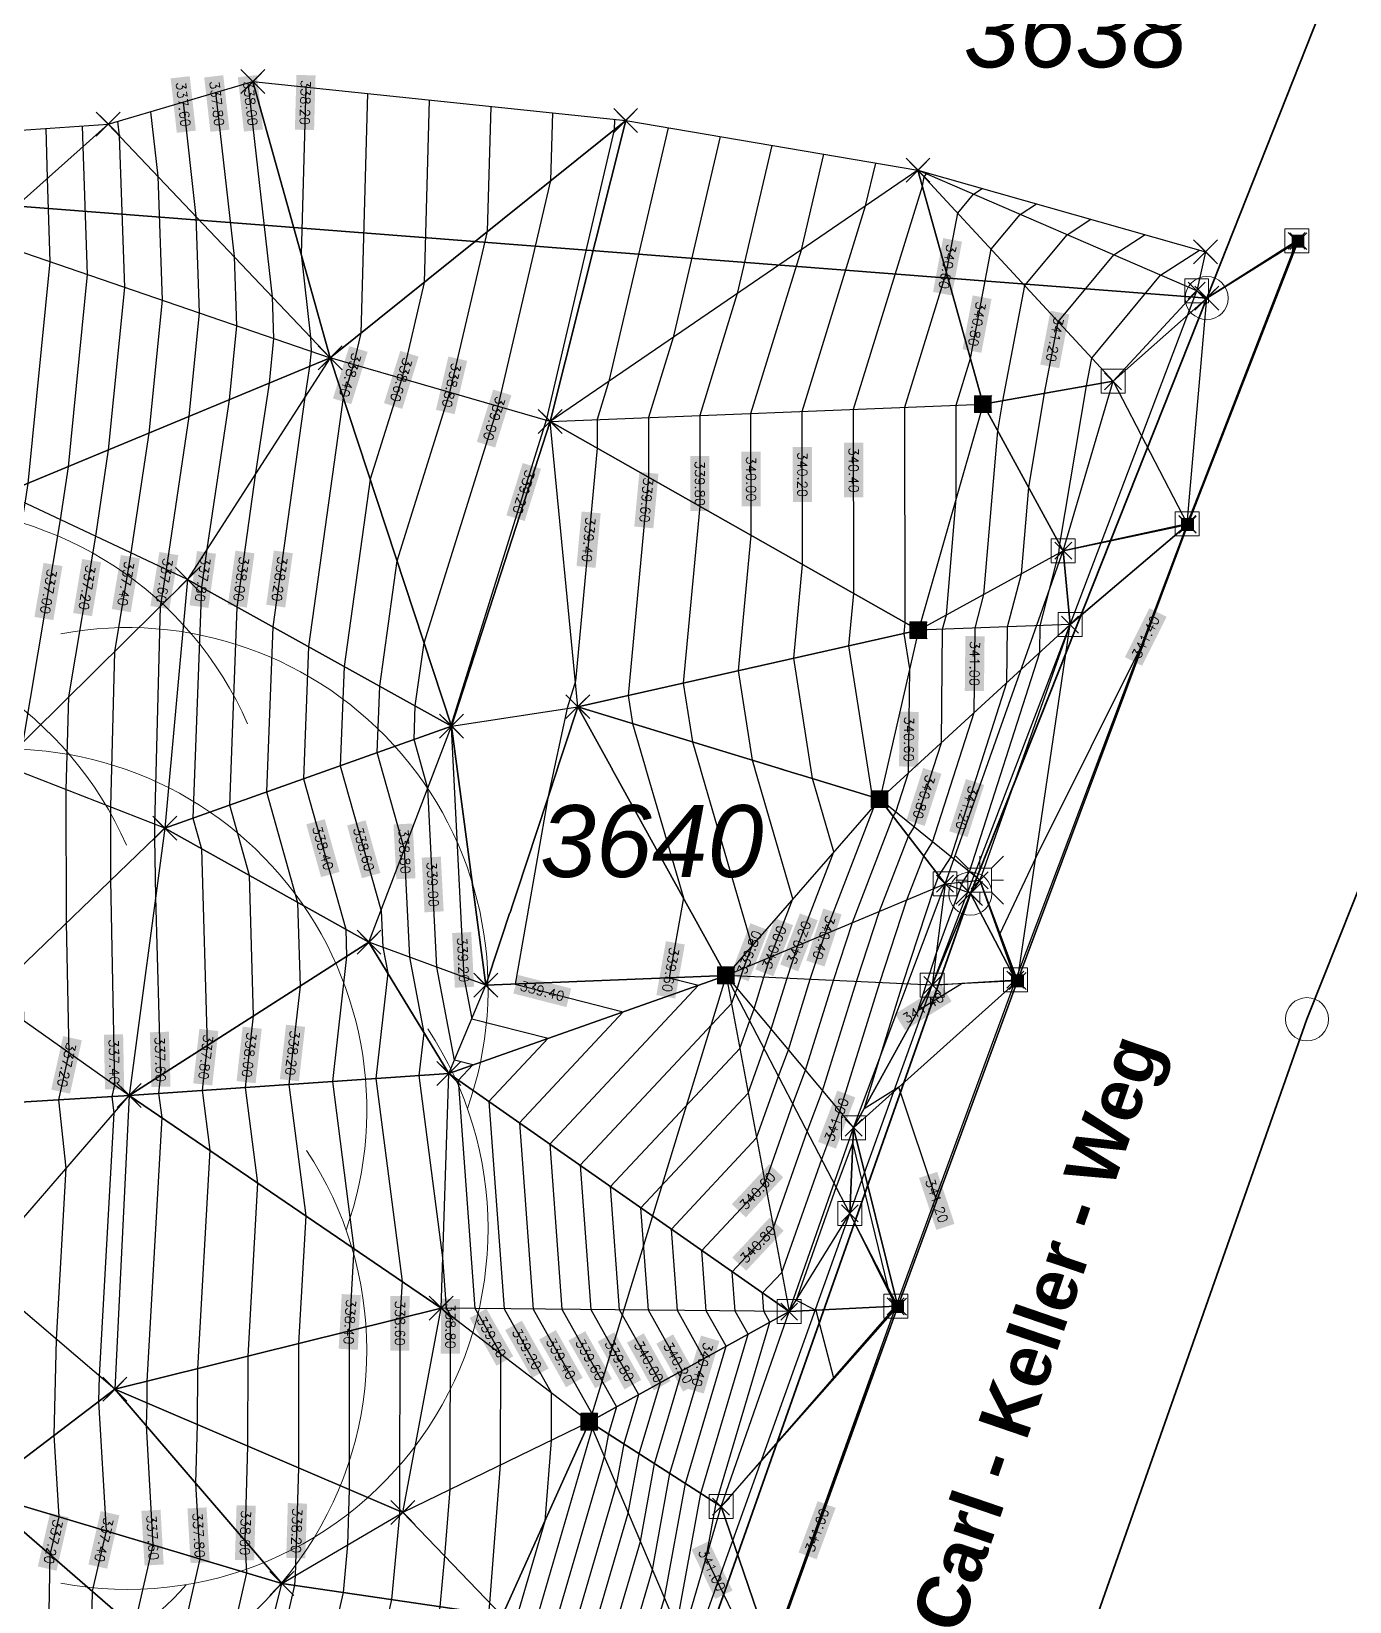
# Model space of a CAD drawing. Header units: metres. Extents: x -57 to 81, y -38 to 101.
# Drawn here: x 19.33 to 46.83, y 8.37 to 41.13 of the extents above; entities that cross this region are included whole.
import ezdxf
from ezdxf.enums import TextEntityAlignment as Align

# ---------------------------------------------------------------- set-up
doc = ezdxf.new("R2010")
doc.units = ezdxf.units.M
doc.linetypes.add('1600.2028', pattern=[0])
doc.linetypes.add('AUSGEZOGEN', pattern=[0])
doc.layers.get('0').update_dxf_attribs({"color": 1, "linetype": 'CONTINUOUS'})
for name, color, linetype in [('$BRUCH', 7, 'CONTINUOUS'), ('$P_INF_FL', 7, 'AUSGEZOGEN'), ('$P_INF_H', 7, 'AUSGEZOGEN'), ('$P_INF_NR', 7, 'AUSGEZOGEN'), ('$P_INF_X', 7, 'AUSGEZOGEN'), ('$PKT_0', 7, 'CONTINUOUS'), ('DGM', 7, 'CONTINUOUS'), ('DGM_HOEHEN', 34, 'CONTINUOUS'), ('DGM_HOEHEN_Haupt', 24, 'CONTINUOUS'), ('DGM_HOEHEN_TEXT', 7, 'CONTINUOUS')]:
    doc.layers.add(name, color=color, linetype=linetype)
for name, color, linetype, lineweight in [('aussparen', 1, 'CONTINUOUS', 18), ('Böschung OK', 7, 'CONTINUOUS', 18), ('Böschung UK', 7, 'CONTINUOUS', 18), ('Flurstücke_Grenzpunkte', 255, 'CONTINUOUS', 0), ('Geländepunkt', 7, 'CONTINUOUS', 18), ('Lagebezeichnungen', 255, 'CONTINUOUS', 0), ('Lampe', 7, 'CONTINUOUS', 18), ('Laubbaum 25m', 7, 'CONTINUOUS', 18), ('Stellkante OK', 7, 'CONTINUOUS', 18), ('Stellkante UK', 7, 'CONTINUOUS', 18)]:
    doc.layers.add(name, color=color, linetype=linetype, lineweight=lineweight)
doc.styles.add('Flurstücksnummer - K 10 700', font='Arial Italic.ttf')
doc.styles.add('Name - Bauwerken u. Einrichtungen - F 10', font='Arial Bold.ttf')
doc.styles.add('SIMPLEX', font='SIMPLEX')

# ---------------------------------------------------------------- blocks, each defined once
blk = doc.blocks.new('Grenzpunkt mit Abmarkung (Marke)')
at = {"color": 0, "lineweight": -2}
blk.add_circle((0, 0), 0.5, dxfattribs=at)
blk = doc.blocks.new('34')
at = {"color": 0, "lineweight": -2}
for p, q in [((-0.5, 0.5), (0.5, -0.5)), ((-0.5, -0.5), (0.5, 0.5))]:
    blk.add_line(p, q, dxfattribs=at)
blk = doc.blocks.new('71', base_point=(0.019231, 0))
at = {"color": 0, "lineweight": -2}
for p, q in [((-0.497863, 0.5), (-0.497863, -0.5)), ((-0.497863, 0.5), (0.497863, 0.5)), ((-0.480769, -0.5), (-0.480769, 0.5)), ((-0.459402, -0.5), (-0.459402, 0.5)), ((-0.438034, -0.5), (-0.438034, 0.5)), ((-0.42094, -0.5), (-0.42094, 0.5)), ((-0.399573, -0.5), (-0.399573, 0.5)), ((-0.378205, -0.5), (-0.378205, 0.5)), ((-0.361111, -0.5), (-0.361111, 0.5)), ((-0.339744, -0.5), (-0.339744, 0.5)), ((-0.318376, -0.5), (-0.318376, 0.5)), ((-0.301282, -0.5), (-0.301282, 0.5)), ((-0.279915, -0.5), (-0.279915, 0.5)), ((-0.258547, -0.5), (-0.258547, 0.5)), ((-0.241453, -0.5), (-0.241453, 0.5)), ((-0.220085, -0.5), (-0.220085, 0.5)), ((-0.198718, -0.5), (-0.198718, 0.5)), ((-0.181624, -0.5), (-0.181624, 0.5)), ((-0.160256, -0.5), (-0.160256, 0.5)), ((-0.138889, -0.5), (-0.138889, 0.5)), ((-0.121795, -0.5), (-0.121795, 0.5)), ((-0.100428, -0.5), (-0.100428, 0.5)), ((-0.07906, -0.5), (-0.07906, 0.5)), ((-0.061966, -0.5), (-0.061966, 0.5)), ((-0.040599, -0.5), (-0.040599, 0.5)), ((-0.019231, -0.5), (-0.019231, 0.5)), ((-0.002137, -0.5), (-0.002137, 0.5)), ((0.019231, -0.5), (0.019231, 0.5)), ((0.040599, -0.5), (0.040599, 0.5)), ((0.057693, -0.5), (0.057693, 0.5)), ((0.07906, -0.5), (0.07906, 0.5)), ((0.100428, -0.5), (0.100428, 0.5)), ((0.117522, -0.5), (0.117522, 0.5)), ((0.138889, -0.5), (0.138889, 0.5)), ((0.160256, -0.5), (0.160256, 0.5)), ((0.177351, -0.5), (0.177351, 0.5)), ((0.198718, -0.5), (0.198718, 0.5)), ((0.220085, -0.5), (0.220085, 0.5)), ((0.237179, -0.5), (0.237179, 0.5)), ((0.258547, -0.5), (0.258547, 0.5)), ((0.279915, -0.5), (0.279915, 0.5)), ((0.297009, -0.5), (0.297009, 0.5)), ((0.318376, -0.5), (0.318376, 0.5)), ((0.339744, -0.5), (0.339744, 0.5)), ((0.356838, -0.5), (0.356838, 0.5)), ((0.378205, -0.5), (0.378205, 0.5)), ((0.399573, -0.5), (0.399573, 0.5)), ((0.416666, -0.5), (0.416666, 0.5)), ((0.438034, -0.5), (0.438034, 0.5)), ((0.459402, -0.5), (0.459402, 0.5)), ((0.476495, -0.5), (0.476495, 0.5)), ((0.497863, 0.5), (0.497863, -0.5)), ((0.497863, -0.5), (-0.497863, -0.5))]:
    blk.add_line(p, q, dxfattribs=at)
blk = doc.blocks.new('139', base_point=(0, -0.001756))
at = {"color": 0, "lineweight": -2}
for centre, radius, start, end in [((0, 0.198947), 0.301054, 23.556964, 156.444075), ((-0.175614, 0.098595), 0.301054, 99.378072, 213.597998), ((0.175614, 0.098595), 0.301054, 340.504019, 100.603046), ((-0.175615, -0.102107), 0.301054, 146.376033, 280.600999), ((0.175615, -0.102107), 0.301054, 259.398891, 33.623991), ((0, -0.001756), 0.025088, 90.001142, 179.997716), ((0, -0.001756), 0.025088, 0.002284, 89.998858), ((0, -0.001756), 0.025088, 180.001142, 269.998858), ((0, -0.001756), 0.025088, 270.001142, 359.998858), ((0, -0.198946), 0.301054, 221.698008, 318.301992)]:
    blk.add_arc(centre, radius, start, end, dxfattribs=at)
blk = doc.blocks.new('70')
at = {"color": 0, "lineweight": -2}
for p, q in [((-0.5, -0.5), (-0.5, 0.5)), ((-0.5, 0.5), (0.5, 0.5)), ((0.5, 0.5), (0.5, -0.5)), ((0.5, -0.5), (-0.5, -0.5))]:
    blk.add_line(p, q, dxfattribs=at)
blk = doc.blocks.new('138')
at = {"color": 0, "lineweight": -2}
for p, q in [((-0.25, 0.25), (-0.5, 0.5)), ((0, 0.25), (0, 0.5)), ((0.25, 0.25), (0.5, 0.5)), ((-0.25, 0), (-0.5, 0)), ((-0.25, -0.25), (-0.25, 0.25)), ((-0.25, 0.25), (0.25, 0.25)), ((0.25, 0.25), (0.25, -0.25)), ((0.25, 0), (0.5, 0)), ((-0.25, -0.25), (-0.5, -0.5)), ((0.25, -0.25), (-0.25, -0.25)), ((0, -0.25), (0, -0.5)), ((0.25, -0.25), (0.5, -0.5))]:
    blk.add_line(p, q, dxfattribs=at)
blk = doc.blocks.new('PKT_0')
for p, q in [((-0.354, -0.354), (0.354, 0.354)), ((0.354, -0.354), (-0.354, 0.354))]:
    blk.add_line(p, q)
at = {"layer": '$P_INF_FL'}
blk.add_attdef('CODE', text='', height=0.8, dxfattribs=at).set_placement((0, 1.7), align=Align.CENTER)
at = {"layer": '$P_INF_H'}
blk.add_attdef('H', text='', height=0.8, dxfattribs=at).set_placement((0, -1.4), align=Align.CENTER)
at = {"layer": '$P_INF_NR'}
blk.add_attdef('NR', text='', height=0.8, dxfattribs=at).set_placement((0, 0.7), align=Align.CENTER)
at = {"layer": '$P_INF_X'}
blk.add_attdef('X', text='', height=0.8, dxfattribs=at).set_placement((-0.9, -0.4), align=Align.RIGHT)
blk.add_attdef('Y', (0.7, -0.4), '', height=0.8, dxfattribs=at)

msp = doc.modelspace()

# ---------------------------------------------------------------- linework, layer by layer
at = {"layer": 'DGM', "color": 0, "linetype": 'ByBlock'}
for points in [[(20.93, 39.196, 3.392), (23.947, 40.083, 4.28), (25.561, 34.318, 4.554)], [(23.947, 40.083, 4.28), (31.726, 39.269, 5.487), (25.561, 34.318, 4.554)], [(15.88, 38.848, 2.063), (20.93, 39.196, 3.392), (18.262, 36.822, 2.676)], [(20.93, 39.196, 3.392), (18.262, 36.822, 2.676), (25.561, 34.318, 4.554)], [(31.726, 39.269, 5.487), (30.151, 32.993, 5.468), (25.561, 34.318, 4.554)], [(31.726, 39.269, 5.487), (37.825, 38.234, 6.614), (30.151, 32.993, 5.468)], [(37.825, 38.234, 6.614), (30.151, 32.993, 5.468), (39.187, 33.353, 7.157)], [(37.825, 38.234, 6.614), (39.187, 33.353, 7.157), (41.896, 33.831, 7.779)], [(43.64, 35.718, 7.805), (37.825, 38.234, 6.614), (43.825, 36.533, 7.673)], [(43.64, 35.718, 7.805), (37.825, 38.234, 6.614), (41.896, 33.831, 7.779)], [(18.262, 36.822, 2.676), (25.561, 34.318, 4.554), (18.76, 31.492, 2.932)], [(45.759, 36.753, 7.642), (43.452, 30.839, 7.683), (43.443, 30.854, 7.805)], [(45.759, 36.753, 7.642), (43.443, 30.854, 7.805), (43.85, 35.565, 7.807)], [(45.759, 36.753, 7.642), (45.727, 36.76, 7.779), (43.85, 35.565, 7.807)], [(43.64, 35.718, 7.805), (43.85, 35.565, 7.807), (41.896, 33.831, 7.779)], [(43.443, 30.854, 7.805), (43.85, 35.565, 7.807), (41.896, 33.831, 7.779)], [(25.561, 34.318, 4.554), (22.581, 29.696, 3.971), (18.76, 31.492, 2.932)], [(28.094, 26.635, 5.455), (25.561, 34.318, 4.554), (22.581, 29.696, 3.971)], [(28.094, 26.635, 5.455), (30.151, 32.993, 5.468), (25.561, 34.318, 4.554)], [(39.187, 33.353, 7.157), (40.857, 30.295, 7.674), (41.896, 33.831, 7.779)], [(43.443, 30.854, 7.805), (40.857, 30.295, 7.674), (41.896, 33.831, 7.779)], [(30.151, 32.993, 5.468), (39.187, 33.353, 7.157), (37.837, 28.635, 6.903)], [(39.187, 33.353, 7.157), (37.837, 28.635, 6.903), (40.857, 30.295, 7.674)], [(28.094, 26.635, 5.455), (30.727, 27.04, 5.669), (30.151, 32.993, 5.468)], [(30.727, 27.04, 5.669), (30.151, 32.993, 5.468), (37.837, 28.635, 6.903)], [(22.581, 29.696, 3.971), (18.76, 31.492, 2.932), (18.692, 25.841, 3.154)], [(43.452, 30.839, 7.683), (39.904, 21.317, 7.553), (40.999, 28.752, 7.836)], [(43.452, 30.839, 7.683), (43.443, 30.854, 7.805), (40.857, 30.295, 7.674)], [(43.452, 30.839, 7.683), (40.999, 28.752, 7.836), (40.857, 30.295, 7.674)], [(40.999, 28.752, 7.836), (37.837, 28.635, 6.903), (40.857, 30.295, 7.674)], [(22.581, 29.696, 3.971), (22.108, 24.505, 3.898), (18.692, 25.841, 3.154)], [(28.094, 26.635, 5.455), (22.581, 29.696, 3.971), (22.108, 24.505, 3.898)], [(40.999, 28.752, 7.836), (39.112, 23.419, 7.763), (37.03, 25.112, 6.676)], [(40.999, 28.752, 7.836), (37.837, 28.635, 6.903), (37.03, 25.112, 6.676)], [(39.904, 21.317, 7.553), (40.999, 28.752, 7.836), (39.112, 23.419, 7.763)], [(26.37, 22.126, 4.748), (28.094, 26.635, 5.455), (22.108, 24.505, 3.898)], [(28.807, 21.227, 5.613), (26.37, 22.126, 4.748), (28.094, 26.635, 5.455)], [(22.108, 24.505, 3.898), (18.692, 25.841, 3.154), (18.452, 20.986, 3.099)], [(39.112, 23.419, 7.763), (37.03, 25.112, 6.676), (38.389, 23.346, 7.531)], [(22.108, 24.505, 3.898), (21.368, 18.93, 3.716), (18.452, 20.986, 3.099)], [(26.37, 22.126, 4.748), (22.108, 24.505, 3.898), (21.368, 18.93, 3.716)], [(38.123, 21.232, 7.704), (38.918, 23.141, 7.736), (38.389, 23.346, 7.531)], [(39.112, 23.419, 7.763), (38.918, 23.141, 7.736), (38.389, 23.346, 7.531)], [(39.857, 21.342, 7.681), (39.112, 23.419, 7.763), (38.918, 23.141, 7.736)], [(39.904, 21.317, 7.553), (39.857, 21.342, 7.681), (39.112, 23.419, 7.763)], [(38.123, 21.232, 7.704), (39.857, 21.342, 7.681), (38.918, 23.141, 7.736)], [(28.037, 19.389, 5.187), (26.37, 22.126, 4.748), (21.368, 18.93, 3.716)], [(28.037, 19.389, 5.187), (28.807, 21.227, 5.613), (26.37, 22.126, 4.748)], [(28.037, 19.389, 5.187), (28.807, 21.227, 5.613), (33.824, 21.434, 5.925)], [(28.037, 19.389, 5.187), (33.824, 21.434, 5.925), (35.137, 14.418, 7.426)], [(36.403, 16.468, 7.641), (33.824, 21.434, 5.925), (36.482, 18.253, 7.412)], [(36.403, 16.468, 7.641), (33.824, 21.434, 5.925), (35.137, 14.418, 7.426)], [(39.904, 21.317, 7.553), (38.123, 21.232, 7.704), (39.857, 21.342, 7.681)], [(16.938, 18.656, 2.917), (21.368, 18.93, 3.716), (18.452, 20.986, 3.099)], [(27.876, 14.491, 5.014), (28.037, 19.389, 5.187), (21.368, 18.93, 3.716)], [(27.876, 14.491, 5.014), (28.037, 19.389, 5.187), (35.137, 14.418, 7.426)], [(16.938, 18.656, 2.917), (18.191, 15.253, 3.076), (21.368, 18.93, 3.716)], [(18.191, 15.253, 3.076), (21.368, 18.93, 3.716), (21.068, 12.798, 3.725)], [(27.876, 14.491, 5.014), (21.368, 18.93, 3.716), (21.068, 12.798, 3.725)], [(18.191, 15.253, 3.076), (18.226, 10.636, 3.109), (21.068, 12.798, 3.725)], [(27.078, 10.226, 4.864), (27.876, 14.491, 5.014), (21.068, 12.798, 3.725)], [(27.078, 10.226, 4.864), (27.876, 14.491, 5.014), (30.969, 12.121, 5.603)], [(27.876, 14.491, 5.014), (30.969, 12.121, 5.603), (35.137, 14.418, 7.426)], [(30.969, 12.121, 5.603), (33.717, 10.351, 7.316), (35.137, 14.418, 7.426)], [(18.226, 10.636, 3.109), (24.549, 8.747, 4.399), (21.068, 12.798, 3.725)], [(24.549, 8.747, 4.399), (27.078, 10.226, 4.864), (21.068, 12.798, 3.725)], [(27.078, 10.226, 4.864), (29.151, 8.067, 5.306), (30.969, 12.121, 5.603)], [(29.151, 8.067, 5.306), (30.969, 12.121, 5.603), (32.905, 7.566, 7.147)], [(30.969, 12.121, 5.603), (32.905, 7.566, 7.147), (33.717, 10.351, 7.316)], [(18.226, 10.636, 3.109), (18.017, 5.21, 3.085), (23.813, 5.788, 4.388)], [(18.226, 10.636, 3.109), (23.813, 5.788, 4.388), (24.549, 8.747, 4.399)], [(24.549, 8.747, 4.399), (27.078, 10.226, 4.864), (29.151, 8.067, 5.306)], [(34.759, 7.296, 7.282), (32.905, 7.566, 7.147), (33.717, 10.351, 7.316)], [(23.813, 5.788, 4.388), (24.549, 8.747, 4.399), (29.151, 8.067, 5.306)]]:
    msp.add_3dface(points, dxfattribs=at)
at = {"layer": 'DGM_HOEHEN', "color": 44, "linetype": 'ByBlock'}
for points, elevation in [([(22.481, -0.046), (22.355, 0.92), (23.203, 5.727), (23.214, 6.307), (23.824, 8.964), (23.785, 9.637), (23.843, 11.611), (23.846, 13.489), (24.05, 17.101), (23.794, 19.097), (23.961, 20.587), (23.878, 23.517), (23.465, 24.988), (23.621, 29.118), (24.012, 31.916), (24.291, 33.79), (24.384, 34.722), (24.354, 35.59), (23.848, 40.054)], 4.251), ([(22.49, 39.655), (22.76, 37.269), (22.829, 35.255), (22.614, 33.093), (22.14, 29.903), (22.01, 29.13), (21.892, 24.59), (21.893, 24.298), (21.917, 23.066), (22.022, 19.348), (21.98, 18.973), (22.045, 18.469), (21.733, 12.964), (21.733, 12.514), (21.719, 12.041), (21.863, 9.55), (21.467, 7.823), (21.424, 5.549), (20.867, 2.391), (21.203, -0.183)], 3.851), ([(23.169, 39.855), (23.557, 36.43), (23.606, 34.989), (23.452, 33.442), (22.99, 30.33), (22.878, 29.531), (22.696, 24.715), (22.875, 24.077), (22.992, 19.968), (22.887, 19.035), (23.048, 17.785), (22.79, 13.226), (22.788, 12.062), (22.752, 10.839), (22.844, 9.257), (22.341, 7.065), (22.314, 5.638), (21.611, 1.655), (21.842, -0.114)], 4.051), ([(25.049, 39.968), (24.954, 36.485), (25.151, 34.75), (25.161, 34.455), (25.13, 34.139), (25.035, 33.501), (24.364, 28.706), (24.234, 25.262), (24.881, 22.957), (24.931, 21.206), (24.7, 19.16), (25.053, 16.416), (24.902, 13.752), (24.899, 11.159), (24.832, 8.913), (24.813, 8.708), (24.179, 5.944), (24.108, 5.337), (23.468, 2.27), (23.1, 0.184), (23.121, 0.023)], 4.451), ([(26.338, 39.833), (26.202, 34.833), (26.049, 34.177), (25.834, 33.491), (25.107, 28.293), (25.003, 25.535), (25.884, 22.397), (25.9, 21.825), (25.607, 19.222), (26.056, 15.732), (25.959, 14.014), (25.954, 10.707), (25.92, 9.549), (25.828, 8.558), (25.342, 6.441), (25.044, 3.905), (24.325, 0.458), (25.019, -3.759), (24.655, -5.553)], 4.651), ([(27.627, 39.698), (27.524, 35.894), (27.053, 33.887), (26.396, 31.785), (25.85, 27.881), (25.772, 25.809), (26.622, 22.783), (26.661, 22.019), (26.761, 21.484), (26.514, 19.285), (27.059, 15.048), (27.015, 14.277), (27.01, 10.256), (27.008, 10.185), (26.843, 8.408), (26.505, 6.937), (25.98, 2.474), (25.67, 0.986), (25.97, -0.835), (25.005, -5.595)], 4.851), ([(21.81, 39.455), (21.963, 38.109), (22.052, 35.522), (21.775, 32.745), (21.404, 30.249), (21.058, 28.186), (20.974, 24.949), (20.977, 23.417), (21.061, 19.147), (21.008, 18.908), (21.045, 18.557), (20.74, 13.078), (20.726, 12.539), (20.883, 9.843), (20.594, 8.582), (20.535, 5.461), (20.123, 3.127), (20.564, -0.252)], 3.651), ([(25.354, -5.637), (26.737, 1.184), (26.783, 1.353), (26.791, 1.369), (26.802, 1.398), (27.082, 2.445), (27.668, 7.434), (27.857, 8.259), (27.955, 9.313), (28.063, 10.706), (28.07, 14.342), (27.987, 14.49), (27.91, 15.538), (27.42, 19.347), (27.521, 20.237), (27.224, 21.811), (27.109, 24.058), (26.541, 26.082), (26.593, 27.468), (26.959, 30.08), (28.057, 33.597), (28.845, 36.955), (28.916, 39.563)], 5.051), ([(18.646, -0.458), (18.013, 4.397), (17.912, 5.055), (17.9, 5.284), (18.021, 10.464), (18.027, 10.81), (18.102, 15.148), (18.038, 15.288), (18.107, 15.313), (17.994, 15.788), (17.681, 18.702), (18.052, 20.371), (18.284, 20.942), (18.351, 21.042), (18.469, 25.688), (18.497, 25.941), (18.724, 28.463), (19.198, 31.286), (19.259, 31.699), (19.72, 36.322), (19.66, 38.066), (19.635, 39.107)], 3.051), ([(19.285, -0.389), (18.635, 4.599), (18.755, 5.283), (18.847, 10.098), (18.922, 10.428), (18.881, 11.135), (18.967, 14.591), (19.06, 16.258), (18.79, 18.771), (19.17, 20.479), (19.147, 21.655), (19.137, 25.667), (19.154, 26.299), (19.933, 30.941), (20.098, 32.048), (20.497, 36.055), (20.405, 38.729), (20.395, 39.159)], 3.251), ([(19.925, -0.32), (19.379, 3.863), (19.645, 5.372), (19.72, 9.34), (19.903, 10.136), (19.804, 11.837), (19.853, 13.835), (20.053, 17.408), (19.899, 18.84), (20.115, 19.813), (20.062, 22.536), (20.055, 25.308), (20.106, 27.243), (20.669, 30.595), (20.936, 32.396), (21.274, 35.789), (21.166, 38.949), (21.131, 39.255)], 3.451), ([(45.252, 35.455), (45.631, 36.427), (45.655, 36.688), (45.757, 36.753)], 7.651), ([(35.72, 9.857), (34.765, 7.287)], 7.251)]:
    msp.add_lwpolyline(points, dxfattribs=dict(at, elevation=elevation))
at = {"layer": 'Flurstücke_Grenzpunkte', "color": 7, "linetype": '1600.2028', "lineweight": 35}
for p, q in [((54.815, 42.896, 0.042), (45.941, 20.519, 0.042)), ((43.85, 35.565, 7.807), (12.847, 37.96, 1.175)), ((38.918, 23.141, 7.736), (43.85, 35.565, 7.807))]:
    msp.add_line(p, q, dxfattribs=at)

# ---------------------------------------------------------------- block references
at = {"layer": '$PKT_0', "linetype": 'ByBlock', "xscale": 0.5, "yscale": 0.5, "zscale": 0.5}
for p in [(23.947, 40.083, 4.28), (20.93, 39.196, 3.392), (31.726, 39.269, 5.487), (37.825, 38.234, 6.614), (43.825, 36.533, 7.673), (45.727, 36.76, 7.779), (45.759, 36.753, 7.642), (43.64, 35.718, 7.805), (43.85, 35.565, 7.807), (25.561, 34.318, 4.554), (41.896, 33.831, 7.779), (39.187, 33.353, 7.157), (30.151, 32.993, 5.468), (43.443, 30.854, 7.805), (43.452, 30.839, 7.683), (40.857, 30.295, 7.674), (22.581, 29.696, 3.971), (40.999, 28.752, 7.836), (37.837, 28.635, 6.903), (30.727, 27.04, 5.669), (28.094, 26.635, 5.455), (37.03, 25.112, 6.676), (22.108, 24.505, 3.898), (39.112, 23.419, 7.763), (38.389, 23.346, 7.531), (38.918, 23.141, 7.736), (26.37, 22.126, 4.748), (28.807, 21.227, 5.613), (33.824, 21.434, 5.925), (39.857, 21.342, 7.681), (28.037, 19.389, 5.187), (21.368, 18.93, 3.716), (36.482, 18.253, 7.412), (36.403, 16.468, 7.641), (27.876, 14.491, 5.014), (35.137, 14.418, 7.426), (21.068, 12.798, 3.725), (30.969, 12.121, 5.603), (33.717, 10.351, 7.316), (27.078, 10.226, 4.864), (24.549, 8.747, 4.399)]:
    msp.add_blockref('PKT_0', p, dxfattribs=at)
at = {"layer": 'Böschung OK', "color": 53, "lineweight": 18, "true_color": 0xdbc03c, "xscale": 0.5, "yscale": 0.5, "zscale": 0.5}
for p in [(41.896, 33.831, 7.779), (40.857, 30.295, 7.674), (38.389, 23.346, 7.531), (36.482, 18.253, 7.412), (35.137, 14.418, 7.426), (33.717, 10.351, 7.316)]:
    msp.add_blockref('70', p, dxfattribs=at)
at = {"layer": 'Böschung UK', "color": 53, "lineweight": 18, "true_color": 0xdbc03c, "xscale": 0.35, "yscale": 0.35, "zscale": 0.35}
for p in [(39.187, 33.353, 7.157), (37.837, 28.635, 6.903), (37.03, 25.112, 6.676), (33.824, 21.434, 5.925), (30.969, 12.121, 5.603)]:
    msp.add_blockref('71', p, dxfattribs=at)
at = {"layer": 'Flurstücke_Grenzpunkte', "color": 1, "lineweight": 18, "xscale": 0.9, "yscale": 0.9, "zscale": 0.9}
for p in [(43.85, 35.565, 7.807), (38.918, 23.141, 7.736)]:
    msp.add_blockref('Grenzpunkt mit Abmarkung (Marke)', p, dxfattribs=at)
at = {"layer": 'Flurstücke_Grenzpunkte', "color": 7, "lineweight": 18, "xscale": 0.9, "yscale": 0.9, "zscale": 0.9}
msp.add_blockref('Grenzpunkt mit Abmarkung (Marke)', (45.941, 20.519, 0.042), dxfattribs=at)
at = {"layer": 'Geländepunkt', "color": 53, "lineweight": 18, "true_color": 0xdbc03c, "xscale": 0.5, "yscale": 0.5, "zscale": 0.5}
for p in [(23.947, 40.083, 4.28), (20.93, 39.196, 3.392), (31.726, 39.269, 5.487), (37.825, 38.234, 6.614), (43.825, 36.533, 7.673), (43.85, 35.565, 7.807), (25.561, 34.318, 4.554), (30.151, 32.993, 5.468), (22.581, 29.696, 3.971), (30.727, 27.04, 5.669), (28.094, 26.635, 5.455), (22.108, 24.505, 3.898), (38.918, 23.141, 7.736), (26.37, 22.126, 4.748), (28.807, 21.227, 5.613), (28.037, 19.389, 5.187), (21.368, 18.93, 3.716), (27.876, 14.491, 5.014), (21.068, 12.798, 3.725), (27.078, 10.226, 4.864), (24.549, 8.747, 4.399)]:
    msp.add_blockref('34', p, dxfattribs=at)
at = {"layer": 'Lampe', "color": 30, "lineweight": 18, "true_color": 0xf08200}
msp.add_blockref('138', (39.112, 23.419, 7.763), dxfattribs=at)
at = {"layer": 'Laubbaum 25m', "color": 3, "lineweight": 18, "xscale": 25, "yscale": 25, "zscale": 25}
for p in [(16.938, 18.656, 2.917), (14.408, 16.123, 2.458)]:
    msp.add_blockref('139', p, dxfattribs=at)
at = {"layer": 'Stellkante OK', "color": 6, "lineweight": 18, "xscale": 0.5, "yscale": 0.5, "zscale": 0.5}
for p in [(45.727, 36.76, 7.779), (43.64, 35.718, 7.805), (43.443, 30.854, 7.805), (40.999, 28.752, 7.836), (38.123, 21.232, 7.704), (39.857, 21.342, 7.681), (36.403, 16.468, 7.641), (37.361, 14.53, 7.526)]:
    msp.add_blockref('70', p, dxfattribs=at)
at = {"layer": 'Stellkante UK', "color": 6, "lineweight": 18, "xscale": 0.25, "yscale": 0.25, "zscale": 0.25}
for p in [(45.759, 36.753, 7.642), (43.452, 30.839, 7.683), (39.904, 21.317, 7.553), (37.406, 14.523, 7.402)]:
    msp.add_blockref('71', p, dxfattribs=at)

# ---------------------------------------------------------------- texts
at = {"layer": 'DGM_HOEHEN_TEXT', "color": 44, "linetype": 'ByBlock', "char_height": 0.2, "attachment_point": 5, "style": 'SIMPLEX', "bg_fill": 1, "box_fill_scale": 1.5, "bg_fill_color": 7, "bg_fill_true_color": 16777215, "bg_fill_transparency": 0}
for s, insert, rotation in [('337.60', (22.495, 39.605, 2.511), 276.4606), ('337.80', (23.195, 39.625, 2.711), 276.4606), ('338.00', (23.896, 39.629, 2.911), 276.4606), ('338.20', (25.04, 39.646, 3.111), 268.446), ('340.60', (38.441, 36.219, 5.511), 259.2877), ('340.80', (39.057, 35.023, 5.711), 259.2877), ('341.20', (40.68, 34.703, 6.111), 259.2877), ('338.40', (25.98, 33.958, 3.311), 252.654), ('338.60', (27.044, 33.859, 3.511), 252.654), ('338.80', (28.092, 33.745, 3.711), 256.7919), ('339.00', (28.982, 33.052, 3.911), 252.654), ('340.20', (35.413, 31.884, 5.111), 270.1126), ('340.40', (36.483, 31.977, 5.311), 270.1126), ('339.20', (29.598, 31.519, 4.111), 252.654), ('339.80', (33.273, 31.697, 4.711), 270.1126), ('340.00', (34.343, 31.791, 4.911), 270.1126), ('339.60', (32.158, 31.35, 4.511), 264.6482), ('339.40', (30.952, 30.525, 4.311), 264.6482), ('337.40', (21.296, 29.607, 2.311), 260.4664), ('337.60', (22.101, 29.671, 2.511), 260.4664), ('337.80', (22.901, 29.694, 2.711), 262.0391), ('338.00', (23.703, 29.702, 2.911), 262.0391), ('338.20', (24.504, 29.704, 3.111), 262.0391), ('337.00', (19.682, 29.443, 1.911), 260.4664), ('337.20', (20.489, 29.525, 2.111), 260.4664), ('341.40', (42.578, 28.495, 6.311), 63.4986), ('341.00', (39.008, 27.94, 5.911), 269.3725), ('340.60', (37.636, 26.362, 5.511), 269.3725), ('340.80', (37.95, 25.157, 5.711), 252.2143), ('341.20', (38.842, 24.925, 6.111), 252.2143), ('338.40', (25.409, 24.089, 3.311), 285.6839), ('338.60', (26.261, 24.065, 3.511), 285.6839), ('338.80', (27.111, 24.021, 3.711), 272.9258), ('339.00', (27.699, 23.33, 3.911), 272.9258), ('339.20', (28.333, 21.757, 4.111), 272.9258), ('339.80', (34.309, 21.916, 4.711), 68.9511), ('339.60', (32.663, 21.55, 4.511), 259.988), ('339.40', (29.986, 21.107, 4.311), 345.6542), ('337.80', (22.965, 19.727, 2.711), 263.5729), ('338.00', (23.87, 19.774, 2.911), 263.5729), ('338.20', (24.774, 19.814, 3.111), 263.5729), ('337.20', (20.06, 19.565, 2.111), 257.4494), ('337.40', (21.051, 19.629, 2.311), 271.1189), ('337.60', (22.013, 19.681, 2.511), 271.631), ('341.00', (36.128, 18.424, 5.911), 69.3693), ('340.60', (34.477, 16.939, 5.511), 46.9034), ('340.80', (34.486, 15.826, 5.711), 46.9034), ('338.40', (25.969, 14.202, 3.311), 266.7594), ('338.60', (27.015, 14.175, 3.511), 269.9269), ('338.80', (28.07, 14.113, 3.711), 269.8858), ('339.00', (28.925, 13.885, 3.911), 299.3073), ('339.20', (29.666, 13.632, 4.111), 299.3073), ('339.40', (30.375, 13.436, 4.311), 299.3073), ('339.60', (30.986, 13.414, 4.511), 299.3073), ('339.80', (31.597, 13.392, 4.711), 299.3073), ('340.00', (32.208, 13.369, 4.911), 299.3073), ('340.20', (32.82, 13.347, 5.111), 299.3073), ('340.40', (33.327, 13.313, 5.311), 253.4395), ('337.20', (19.783, 9.613, 2.111), 257.0829), ('337.40', (20.84, 9.655, 2.311), 257.0829), ('337.60', (21.854, 9.701, 2.511), 273.3231), ('337.80', (22.815, 9.751, 2.711), 273.3231), ('338.00', (23.79, 9.802, 2.911), 268.2959), ('338.20', (24.86, 9.846, 3.111), 268.2959), ('341.00', (35.72, 9.857, 5.911), 69.6153), ('341.00', (33.527, 9.026, 5.911), 295.7752)]:
    msp.add_mtext(s, dxfattribs=dict(at, insert=insert, rotation=rotation))
at = {"layer": 'Flurstücke_Grenzpunkte', "color": 7, "lineweight": 18, "insert": (41.108, 41.12, 0.042), "char_height": 1.5, "attachment_point": 5, "rotation": 0.0091, "line_spacing_factor": 0.69, "style": 'Flurstücksnummer - K 10 700', "bg_fill": 2}
msp.add_mtext('3638', dxfattribs=at)

# ---------------------------------------------------------------- next in the draw order: linework, layer by layer
at = {"layer": 'Flurstücke_Grenzpunkte', "color": 7, "linetype": '1600.2028', "lineweight": 35}
msp.add_line((43.85, 35.565, 7.807), (48.863, 48.208, 7.807), dxfattribs=at)

# ---------------------------------------------------------------- next in the draw order: texts
at = {"layer": 'Flurstücke_Grenzpunkte', "color": 7, "lineweight": 18, "insert": (32.271, 24.225, 0.042), "char_height": 1.5, "attachment_point": 5, "rotation": 0.0091, "line_spacing_factor": 0.69, "style": 'Flurstücksnummer - K 10 700', "bg_fill": 2}
msp.add_mtext('3640', dxfattribs=at)
at = {"layer": 'Lagebezeichnungen', "color": 7, "lineweight": 18, "insert": (40.445, 13.918, 0.042), "char_height": 1.08, "attachment_point": 5, "rotation": 71.0869, "line_spacing_factor": 0.69, "style": 'Name - Bauwerken u. Einrichtungen - F 10', "bg_fill": 2}
msp.add_mtext('Carl - Keller - Weg', dxfattribs=at)

# ---------------------------------------------------------------- next in the draw order: linework, layer by layer
at = {"layer": '$BRUCH', "linetype": 'ByBlock', "elevation": 0.042}
msp.add_lwpolyline([(32.06, -0.82), (34.783, 7.262), (37.406, 14.523), (39.904, 21.317), (43.452, 30.839), (45.759, 36.753), (45.727, 36.76), (43.443, 30.854), (39.857, 21.342), (37.361, 14.53), (34.759, 7.296), (32.027, -0.807)], close=True, dxfattribs=at)
for points in [[(30.861, 0.642), (33.114, 7.267), (36.403, 16.468), (38.123, 21.232), (40.999, 28.752), (43.64, 35.718)], [(28.321, -5.992), (30.293, 0.056), (32.905, 7.566), (33.717, 10.351), (35.137, 14.418), (36.482, 18.253), (38.389, 23.346), (40.857, 30.295), (41.896, 33.831)], [(39.187, 33.353), (37.837, 28.635), (37.03, 25.112), (33.824, 21.434), (30.969, 12.121), (29.151, 8.067), (26.692, 1.386), (24.444, -5.528)]]:
    msp.add_lwpolyline(points, dxfattribs=at)
at = {"layer": 'aussparen', "linetype": 'ByBlock', "elevation": 6.749}
msp.add_lwpolyline([(0.503, 4.847), (0.307, 11.691), (-0.711, 16.647), (-0.421, 20.641), (6.689, 24.406), (8.723, 30.258), (11.01, 40.285), (15.88, 38.848), (20.93, 39.196), (23.947, 40.083), (31.726, 39.269), (37.825, 38.234), (43.825, 36.533), (43.64, 35.718), (43.85, 35.565), (45.727, 36.76), (45.759, 36.753), (43.452, 30.839), (39.904, 21.317), (37.406, 14.523), (34.783, 7.262)], dxfattribs=at)
at = {"layer": 'DGM', "color": 0, "linetype": 'ByBlock'}
for points in [[(30.727, 27.04, 5.669), (37.837, 28.635, 6.903), (37.03, 25.112, 6.676)], [(28.807, 21.227, 5.613), (28.094, 26.635, 5.455), (30.727, 27.04, 5.669)], [(28.807, 21.227, 5.613), (30.727, 27.04, 5.669), (33.824, 21.434, 5.925)], [(30.727, 27.04, 5.669), (37.03, 25.112, 6.676), (33.824, 21.434, 5.925)], [(37.03, 25.112, 6.676), (33.824, 21.434, 5.925), (38.389, 23.346, 7.531)], [(38.123, 21.232, 7.704), (33.824, 21.434, 5.925), (38.389, 23.346, 7.531)], [(38.123, 21.232, 7.704), (33.824, 21.434, 5.925), (36.482, 18.253, 7.412)], [(39.904, 21.317, 7.553), (37.406, 14.523, 7.402), (36.482, 18.253, 7.412)], [(39.904, 21.317, 7.553), (38.123, 21.232, 7.704), (36.482, 18.253, 7.412)], [(37.406, 14.523, 7.402), (36.403, 16.468, 7.641), (36.482, 18.253, 7.412)], [(36.403, 16.468, 7.641), (37.361, 14.53, 7.526), (35.137, 14.418, 7.426)], [(37.406, 14.523, 7.402), (36.403, 16.468, 7.641), (37.361, 14.53, 7.526)], [(37.361, 14.53, 7.526), (33.717, 10.351, 7.316), (35.137, 14.418, 7.426)], [(37.406, 14.523, 7.402), (37.361, 14.53, 7.526), (33.717, 10.351, 7.316)], [(37.406, 14.523, 7.402), (34.759, 7.296, 7.282), (33.717, 10.351, 7.316)], [(37.406, 14.523, 7.402), (34.783, 7.262, 7.167), (34.759, 7.296, 7.282)]]:
    msp.add_3dface(points, dxfattribs=at)
at = {"layer": 'DGM_HOEHEN', "color": 44, "linetype": 'ByBlock'}
for points, elevation in [([(25.703, -5.679), (26.923, 0.338), (27.163, 1.213), (27.204, 1.295), (27.261, 1.448), (28.705, 6.855), (28.831, 7.931), (28.872, 8.109), (28.893, 8.336), (29.116, 11.219), (29.121, 13.537), (28.589, 14.484), (28.24, 19.247), (28.539, 19.567), (28.153, 19.666), (27.788, 21.603), (27.597, 25.334), (27.31, 26.356), (27.336, 27.056), (27.521, 28.375), (29.062, 33.307), (30.167, 38.017), (30.205, 39.428)], 5.251), ([(31.494, 39.293), (31.488, 39.078), (30.066, 33.018), (28.083, 26.669), (28.079, 26.643), (28.079, 26.63), (28.085, 26.609), (28.351, 21.395), (28.514, 20.528), (30.107, 20.121), (28.874, 18.803), (29.191, 14.478), (30.171, 12.733), (30.169, 11.732), (30.039, 10.047), (29.447, 8.028), (29.438, 8.009), (29.339, 7.562), (27.719, 1.498), (27.617, 1.221), (27.543, 1.072), (27.11, -0.507), (26.053, -5.721)], 5.451), ([(32.614, 39.118), (31.377, 33.83), (31.13, 33.032), (31.131, 32.437), (30.676, 27.573), (30.506, 27.006), (30.11, 25.171), (29.418, 21.252), (31.675, 20.675), (29.508, 18.359), (29.793, 14.472), (31.079, 12.182), (31.046, 12.072), (31.029, 11.98), (29.855, 7.973), (29.834, 7.929), (29.598, 6.866), (28.177, 1.548), (28.029, 1.148), (27.922, 0.932), (27.296, -1.352), (26.402, -5.762)], 5.651), ([(33.696, 38.935), (32.716, 34.745), (32.2, 33.074), (32.203, 31.83), (31.776, 27.275), (31.866, 26.691), (32.929, 23.055), (32.634, 21.385), (33.243, 21.229), (30.143, 17.915), (30.396, 14.466), (31.536, 12.434), (31.367, 11.865), (31.28, 11.39), (30.262, 7.919), (30.23, 7.849), (29.857, 6.17), (28.636, 1.598), (28.442, 1.074), (28.302, 0.792), (27.483, -2.197), (26.752, -5.804)], 5.851), ([(34.778, 38.751), (34.055, 35.659), (33.27, 33.117), (33.274, 31.222), (32.928, 27.534), (33.118, 26.308), (34.361, 22.051), (34.182, 21.584), (34.128, 21.42), (34.049, 21.165), (34.013, 21.07), (33.934, 20.845), (30.777, 17.471), (30.998, 14.46), (31.993, 12.686), (31.688, 11.658), (31.531, 10.8), (30.67, 7.865)], 6.051), ([(31.486, 7.756), (32.032, 9.62), (32.33, 11.245), (32.908, 13.19), (32.202, 14.448), (32.045, 16.583), (34.284, 18.976), (34.614, 19.912), (34.764, 20.309), (35.095, 21.375), (35.319, 22.06), (36.069, 24.01), (35.622, 25.543), (35.233, 28.051), (35.416, 30.008), (35.41, 33.202), (36.733, 37.489), (36.943, 38.384)], 6.451), ([(31.894, 7.701), (32.283, 9.03), (32.65, 11.038), (33.365, 13.442), (32.804, 14.442), (32.679, 16.139), (34.459, 18.041), (34.915, 19.333), (35.121, 19.881), (35.578, 21.352), (35.888, 22.298), (36.923, 24.99), (36.873, 25.16), (36.385, 28.309), (36.488, 29.4), (36.48, 33.245), (37.917, 37.902), (37.954, 38.095), (38.005, 38.156), (38.034, 38.175)], 6.651), ([(32.301, 7.647), (32.534, 8.44), (32.971, 10.832), (33.822, 13.694), (33.406, 14.436), (33.314, 15.695), (34.634, 17.106), (35.216, 18.754), (35.479, 19.453), (36.062, 21.329), (36.456, 22.537), (37.308, 24.751), (37.365, 24.839), (37.629, 25.661), (37.652, 27.828), (37.538, 28.568), (37.559, 28.793), (37.55, 33.287), (38.419, 36.104), (38.653, 37.339), (38.982, 37.734), (39.167, 37.854)], 6.851), ([(32.784, 7.85), (33.292, 10.625), (34.28, 13.946), (34.008, 14.43), (33.948, 15.251), (34.809, 16.171), (35.516, 18.175), (35.836, 19.025), (36.545, 21.306), (37.025, 22.775), (37.626, 24.337), (37.748, 24.528), (38.313, 26.289), (38.339, 28.654), (38.417, 28.954), (38.624, 31.384), (38.62, 33.33), (38.921, 34.306), (39.352, 36.583), (39.958, 37.311), (40.301, 37.532)], 7.051), ([(34.333, 7.358), (33.405, 9.28), (33.613, 10.418), (34.737, 14.198), (34.61, 14.424), (34.582, 14.807), (34.984, 15.236), (35.817, 17.597), (36.194, 18.597), (37.028, 21.284), (37.593, 23.013), (37.944, 23.924), (38.131, 24.216), (38.997, 26.916), (39.017, 28.679), (39.2, 29.384), (39.491, 32.797), (39.596, 33.425), (40.051, 35.827), (40.935, 36.888), (41.434, 37.211)], 7.251), ([(38.217, 16.728), (37.428, 19.1), (36.701, 18.651), (37.512, 21.261), (38.162, 23.251), (38.262, 23.511), (38.514, 23.905), (39.681, 27.544), (39.694, 28.704), (39.983, 29.815), (40.137, 31.614), (40.468, 33.579), (40.75, 35.071), (41.911, 36.466), (42.567, 36.89)], 7.451), ([(42.578, 28.495), (40.283, 23.892), (39.534, 22.298), (39.868, 21.336), (38.748, 21.262), (37.825, 20.692), (37.995, 21.238), (38.205, 21.88), (38.699, 23.226), (38.763, 23.384), (38.897, 23.593), (40.366, 28.171), (40.372, 28.728), (40.767, 30.246), (40.782, 30.431), (41.339, 33.733), (41.449, 34.315), (42.888, 36.043), (43.7, 36.568)], 7.651)]:
    msp.add_lwpolyline(points, dxfattribs=dict(at, elevation=elevation))
at = {"layer": 'DGM_HOEHEN', "color": 44, "linetype": 'ByBlock', "elevation": 7.451}
msp.add_lwpolyline([(35.284, 14.657), (35.693, 14.446), (36.06, 13.038), (37.388, 14.526), (37.2, 14.922), (36.468, 17.949), (36.118, 17.018)], close=True, dxfattribs=at)
at = {"layer": 'DGM_HOEHEN_Haupt', "color": 44, "linetype": 'ByBlock', "elevation": 6.251}
msp.add_lwpolyline([(31.078, 7.81), (31.781, 10.21), (32.009, 11.452), (32.451, 12.938), (31.6, 14.454), (31.411, 17.027), (34.109, 19.91), (34.314, 20.491), (34.406, 20.737), (34.611, 21.397), (34.75, 21.822), (35.215, 23.031), (34.37, 25.926), (34.081, 27.792), (34.345, 30.615), (34.34, 33.16), (35.394, 36.574), (35.86, 38.568)], dxfattribs=at)
at = {"layer": 'Flurstücke_Grenzpunkte', "color": 7, "linetype": '1600.2028', "lineweight": 35}
for p, q in [((31.444, 1.905, 7.076), (38.918, 23.141, 7.736)), ((45.941, 20.519, 0.042), (37.096, -4.629, 0.042))]:
    msp.add_line(p, q, dxfattribs=at)

# ---------------------------------------------------------------- next in the draw order: block references
at = {"layer": '$PKT_0', "linetype": 'ByBlock', "xscale": 0.5, "yscale": 0.5, "zscale": 0.5}
for p in [(38.123, 21.232, 7.704), (39.904, 21.317, 7.553), (37.361, 14.53, 7.526), (37.406, 14.523, 7.402)]:
    msp.add_blockref('PKT_0', p, dxfattribs=at)

# ---------------------------------------------------------------- next in the draw order: texts
at = {"layer": 'DGM_HOEHEN_TEXT', "color": 44, "linetype": 'ByBlock', "char_height": 0.2, "attachment_point": 5, "style": 'SIMPLEX', "bg_fill": 1, "box_fill_scale": 1.5, "bg_fill_color": 7, "bg_fill_true_color": 16777215, "bg_fill_transparency": 0}
for s, insert, rotation in [('340.00', (34.826, 22.019, 4.911), 68.9511), ('340.20', (35.343, 22.122, 5.111), 68.9511), ('340.40', (35.863, 22.223, 5.311), 251.9037), ('341.40', (37.936, 20.76, 6.311), 31.7234), ('341.20', (38.217, 16.728, 6.111), 288.3807)]:
    msp.add_mtext(s, dxfattribs=dict(at, insert=insert, rotation=rotation))

doc.saveas('drawing.dxf')
